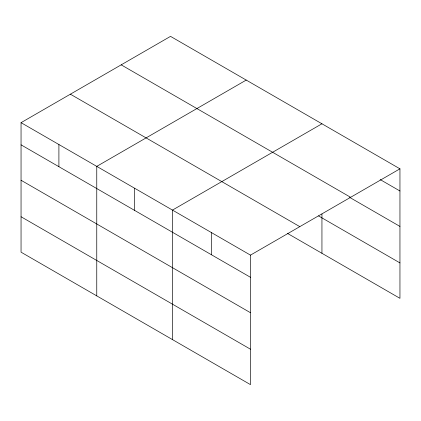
<?xml version="1.0" encoding="UTF-8"?>
<svg xmlns="http://www.w3.org/2000/svg" width="421" height="421" viewBox="0 0 421 421"><rect width="100%" height="100%" fill="white"/><g stroke="black" fill="none" stroke-linecap="round" stroke-linejoin="round"><path stroke-width="0.63" d="M287.48 233.397L399.95 298.331L399.95 168.826L170.521 36.369L21.05 122.669L21.05 252.174L250.479 384.631L250.479 255.126L21.05 122.669M246.232 80.079L96.762 166.379L96.762 295.884M321.944 123.79L172.473 210.09L172.473 339.594M250.479 255.126L399.95 168.826M380.168 179.578L399.95 190.997M121.195 64.85L350.625 197.307M349.64 197.375L399.95 226.419M318.555 215.92L399.95 262.915M70.375 94.188L299.805 226.645M21.05 144.835L250.479 277.297M21.05 180.256L250.479 312.714M21.05 216.752L250.479 349.209M321.944 213.968L321.944 253.295M211.474 232.608L211.474 254.779M134.615 188.234L134.615 210.405M58.903 144.524L58.903 166.695"/></g></svg>
